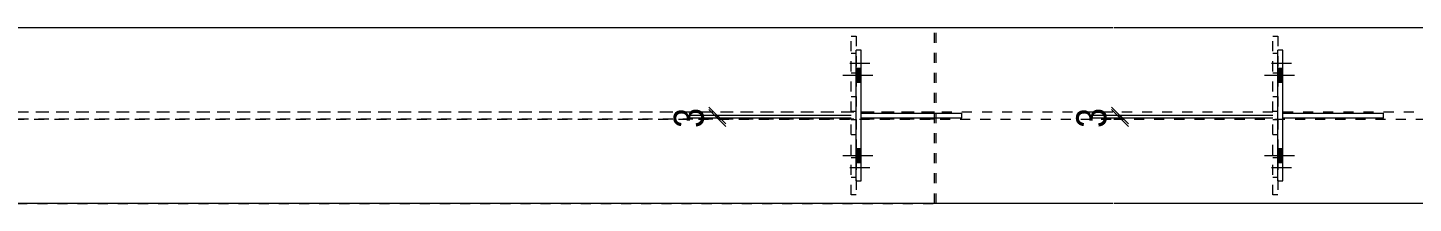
# Model space of a CAD drawing. Header units: millimetres. Extents: x 2 to 825, y 1 to 579.
# Drawn here: x 142.7 to 280.3, y 434.2 to 451.7 of the extents above; entities that cross this region are included whole.
import ezdxf

# ---------------------------------------------------------------- set-up
doc = ezdxf.new("R2010")
doc.units = ezdxf.units.MM
for name, pattern in [('XKITLINE00', [0]), ('XKITLINE01', [4, 1, -1, 1, -1]), ('XKITLINE02', [4, 2, -2])]:
    doc.linetypes.add(name, pattern=pattern)
for name, color, linetype, lineweight in [('Bolt', 3, 'Continuous', 0), ('Dimensions', 7, 'Continuous', 0), ('Part', 2, 'Continuous', 0)]:
    doc.layers.add(name, color=color, linetype=linetype, lineweight=lineweight)
doc.styles.add('ARIAL', font='ARIAL.TTF')

# ---------------------------------------------------------------- blocks, each defined once
blk = doc.blocks.new('*A82')
at = {"layer": 'Part', "color": 2, "linetype": 'XKITLINE00', "lineweight": 0}
for p, q in [((250.48, 451.66), (42.99, 451.66)), ((292.38, 451.66), (250.58, 451.66)), ((250.48, 434.16), (42.99, 434.16)), ((292.38, 434.16), (250.58, 434.16))]:
    blk.add_line(p, q, dxfattribs=at)
at = {"layer": 'Part', "color": 7, "linetype": 'XKITLINE01', "lineweight": 0}
for p, q in [((250.48, 443.26), (39.31, 443.26)), ((39.31, 442.56), (250.48, 442.56)), ((292.38, 443.26), (250.58, 443.26)), ((250.58, 442.56), (292.38, 442.56))]:
    blk.add_line(p, q, dxfattribs=at)
blk = doc.blocks.new('*A84')
at = {"layer": 'Part', "color": 7, "linetype": 'XKITLINE01', "lineweight": 0}
for p, q in [((224.48, 435.01), (224.48, 442.51)), ((224.48, 442.51), (224.98, 442.51)), ((224.98, 442.51), (224.98, 435.01)), ((224.48, 441.01), (224.98, 441.01)), ((224.98, 435.01), (224.48, 435.01))]:
    blk.add_line(p, q, dxfattribs=at)
blk = doc.blocks.new('*A85')
at = {"layer": 'Part', "color": 7, "linetype": 'XKITLINE01', "lineweight": 0}
for p, q in [((266.38, 435.01), (266.38, 442.51)), ((266.38, 442.51), (266.88, 442.51)), ((266.88, 442.51), (266.88, 435.01)), ((266.38, 441.01), (266.88, 441.01)), ((266.88, 435.01), (266.38, 435.01))]:
    blk.add_line(p, q, dxfattribs=at)
blk = doc.blocks.new('*A95')
at = {"layer": 'Part', "color": 7, "linetype": 'XKITLINE01', "lineweight": 0}
for p, q in [((224.48, 443.31), (224.48, 450.81)), ((224.48, 450.81), (224.98, 450.81)), ((224.98, 450.81), (224.98, 443.31)), ((224.48, 444.81), (224.98, 444.81)), ((224.98, 443.31), (224.48, 443.31))]:
    blk.add_line(p, q, dxfattribs=at)
blk = doc.blocks.new('*A96')
at = {"layer": 'Part', "color": 2, "linetype": 'XKITLINE00', "lineweight": 0}
for p, q in [((225.48, 443.16), (235.48, 443.16)), ((235.48, 442.66), (225.48, 442.66)), ((235.48, 442.66), (235.48, 443.16))]:
    blk.add_line(p, q, dxfattribs=at)
at = {"layer": 'Part', "color": 7, "linetype": 'XKITLINE01', "lineweight": 0}
blk.add_line((225.48, 442.66), (225.48, 443.16), dxfattribs=at)
blk.add_line((225.48, 442.66), (225.48, 443.16), dxfattribs=at)
blk = doc.blocks.new('*A97')
at = {"layer": 'Part', "color": 2, "linetype": 'XKITLINE00', "lineweight": 0}
for p, q in [((225.48, 449.41), (224.98, 449.41)), ((224.98, 436.41), (224.98, 449.41)), ((225.48, 436.41), (225.48, 449.41)), ((224.98, 436.41), (225.48, 436.41))]:
    blk.add_line(p, q, dxfattribs=at)
blk = doc.blocks.new('*A98')
at = {"layer": 'Part', "color": 7, "linetype": 'XKITLINE01', "lineweight": 0}
for p, q in [((266.38, 443.31), (266.38, 450.81)), ((266.38, 450.81), (266.88, 450.81)), ((266.88, 450.81), (266.88, 443.31)), ((266.38, 444.81), (266.88, 444.81)), ((266.88, 443.31), (266.38, 443.31))]:
    blk.add_line(p, q, dxfattribs=at)
blk = doc.blocks.new('*A99')
at = {"layer": 'Part', "color": 2, "linetype": 'XKITLINE00', "lineweight": 0}
for p, q in [((267.38, 443.16), (277.38, 443.16)), ((277.38, 442.66), (267.38, 442.66)), ((277.38, 442.66), (277.38, 443.16))]:
    blk.add_line(p, q, dxfattribs=at)
at = {"layer": 'Part', "color": 7, "linetype": 'XKITLINE01', "lineweight": 0}
blk.add_line((267.38, 442.66), (267.38, 443.16), dxfattribs=at)
blk.add_line((267.38, 442.66), (267.38, 443.16), dxfattribs=at)
blk = doc.blocks.new('*A100')
at = {"layer": 'Part', "color": 2, "linetype": 'XKITLINE00', "lineweight": 0}
for p, q in [((267.38, 449.41), (266.88, 449.41)), ((266.88, 436.41), (266.88, 449.41)), ((267.38, 436.41), (267.38, 449.41)), ((266.88, 436.41), (267.38, 436.41))]:
    blk.add_line(p, q, dxfattribs=at)
blk = doc.blocks.new('*A120')
at = {"layer": 'Part', "color": 7, "linetype": 'XKITLINE01', "lineweight": 0}
for p, q in [((232.93, 451.66), (35.62, 451.66)), ((35.62, 434.16), (35.62, 451.66)), ((35.74, 443.26), (35.74, 451.66)), ((232.75, 434.16), (232.75, 451.66)), ((232.93, 434.16), (232.93, 451.66)), ((232.75, 443.26), (35.74, 443.26)), ((232.75, 442.56), (35.74, 442.56)), ((35.74, 434.16), (35.74, 442.56)), ((39.04, 443.26), (39.04, 442.56)), ((40.65, 442.56), (40.65, 443.26)), ((35.62, 434.16), (232.93, 434.16))]:
    blk.add_line(p, q, dxfattribs=at)
blk = doc.blocks.new('*A124')
at = {"layer": 'Bolt', "color": 3, "linetype": 'XKITLINE02', "lineweight": 0}
for p, q in [((224.98, 438.7), (224.48, 438.7)), ((226.33, 437.71), (223.33, 437.71)), ((224.98, 436.73), (224.48, 436.73))]:
    blk.add_line(p, q, dxfattribs=at)
blk = doc.blocks.new('*A125')
at = {"layer": 'Bolt', "color": 3, "linetype": 'XKITLINE02', "lineweight": 0}
for p, q in [((266.88, 438.7), (266.38, 438.7)), ((268.23, 437.71), (265.23, 437.71)), ((266.88, 436.73), (266.38, 436.73))]:
    blk.add_line(p, q, dxfattribs=at)
blk = doc.blocks.new('*A130')
at = {"layer": 'Bolt', "color": 3, "linetype": 'XKITLINE02', "lineweight": 0}
for p, q in [((224.98, 449.1), (224.48, 449.1)), ((226.33, 448.11), (223.33, 448.11)), ((224.98, 447.13), (224.48, 447.13))]:
    blk.add_line(p, q, dxfattribs=at)
blk = doc.blocks.new('*A131')
at = {"layer": 'Bolt'}
for points in [[(224.98, 447.61), (225.48, 447.61), (225.48, 446.21), (224.98, 446.21)], [(224.98, 447.61), (225.48, 447.61), (225.48, 446.21), (224.98, 446.21)], [(224.98, 439.61), (225.48, 439.61), (225.48, 438.21), (224.98, 438.21)], [(224.98, 439.61), (225.48, 439.61), (225.48, 438.21), (224.98, 438.21)]]:
    blk.add_hatch(color=3, dxfattribs=at).paths.add_polyline_path(points, flags=17)
at = {"layer": 'Bolt', "color": 3, "linetype": 'XKITLINE00', "lineweight": 0}
for p, q in [((225.48, 447.61), (224.98, 447.61)), ((225.48, 447.61), (224.98, 447.61)), ((226.64, 446.91), (223.64, 446.91)), ((226.64, 446.91), (223.64, 446.91)), ((225.48, 446.21), (224.98, 446.21)), ((225.48, 446.21), (224.98, 446.21)), ((225.48, 439.61), (224.98, 439.61)), ((225.48, 439.61), (224.98, 439.61)), ((226.64, 438.91), (223.64, 438.91)), ((226.64, 438.91), (223.64, 438.91)), ((225.48, 438.21), (224.98, 438.21)), ((225.48, 438.21), (224.98, 438.21))]:
    blk.add_line(p, q, dxfattribs=at)
blk = doc.blocks.new('*A132')
at = {"layer": 'Bolt', "color": 3, "linetype": 'XKITLINE02', "lineweight": 0}
for p, q in [((266.88, 449.1), (266.38, 449.1)), ((268.23, 448.11), (265.23, 448.11)), ((266.88, 447.13), (266.38, 447.13))]:
    blk.add_line(p, q, dxfattribs=at)
blk = doc.blocks.new('*A133')
at = {"layer": 'Bolt'}
for points in [[(266.88, 447.61), (267.38, 447.61), (267.38, 446.21), (266.88, 446.21)], [(266.88, 447.61), (267.38, 447.61), (267.38, 446.21), (266.88, 446.21)], [(266.88, 439.61), (267.38, 439.61), (267.38, 438.21), (266.88, 438.21)], [(266.88, 439.61), (267.38, 439.61), (267.38, 438.21), (266.88, 438.21)]]:
    blk.add_hatch(color=3, dxfattribs=at).paths.add_polyline_path(points, flags=17)
at = {"layer": 'Bolt', "color": 3, "linetype": 'XKITLINE00', "lineweight": 0}
for p, q in [((267.38, 447.61), (266.88, 447.61)), ((267.38, 447.61), (266.88, 447.61)), ((268.54, 446.91), (265.54, 446.91)), ((268.54, 446.91), (265.54, 446.91)), ((267.38, 446.21), (266.88, 446.21)), ((267.38, 446.21), (266.88, 446.21)), ((267.38, 439.61), (266.88, 439.61)), ((267.38, 439.61), (266.88, 439.61)), ((268.54, 438.91), (265.54, 438.91)), ((268.54, 438.91), (265.54, 438.91)), ((267.38, 438.21), (266.88, 438.21)), ((267.38, 438.21), (266.88, 438.21))]:
    blk.add_line(p, q, dxfattribs=at)
blk = doc.blocks.new('*A248')
at = {"layer": 'Dimensions', "color": 7, "linetype": 'XKITLINE00', "lineweight": 0}
for p, q in [((210.34, 443.76), (212.04, 442.07)), ((210.34, 443.51), (212.04, 441.82)), ((224.48, 442.91), (208.34, 442.91)), ((224.48, 442.66), (208.34, 442.66)), ((211.19, 442.66), (211.19, 442.91))]:
    blk.add_line(p, q, dxfattribs=at)
at = {"layer": 'Dimensions', "color": 3}
for p in [(211.19, 442.91), (211.19, 442.66)]:
    blk.add_point(p, dxfattribs=at)
at = {"layer": 'Dimensions', "color": 3, "style": 'ARIAL', "width": 0.85}
blk.add_text('3', height=3, rotation=90.0002, dxfattribs=at).set_placement((209.84, 441.68))
blk = doc.blocks.new('*A249')
at = {"layer": 'Dimensions', "color": 7, "linetype": 'XKITLINE00', "lineweight": 0}
for p, q in [((250.34, 443.76), (252.04, 442.07)), ((250.34, 443.51), (252.04, 441.82)), ((266.38, 442.91), (248.34, 442.91)), ((266.38, 442.66), (248.34, 442.66)), ((251.19, 442.66), (251.19, 442.91))]:
    blk.add_line(p, q, dxfattribs=at)
at = {"layer": 'Dimensions', "color": 3}
for p in [(251.19, 442.91), (251.19, 442.66)]:
    blk.add_point(p, dxfattribs=at)
at = {"layer": 'Dimensions', "color": 3, "style": 'ARIAL', "width": 0.85}
blk.add_text('3', height=3, rotation=90.0002, dxfattribs=at).set_placement((249.84, 441.68))

msp = doc.modelspace()

# ---------------------------------------------------------------- block references
at = {"lineweight": 0}
for name in ['*A120', '*A95', '*A98', '*A130', '*A97', '*A132', '*A100', '*A131', '*A133', '*A248', '*A249', '*A84', '*A96', '*A85', '*A99', '*A124', '*A125']:
    msp.add_blockref(name, (0, 0), dxfattribs=at)
at = {"layer": 'Part', "lineweight": 0}
msp.add_blockref('*A82', (0, 0), dxfattribs=at)

doc.saveas('drawing.dxf')
